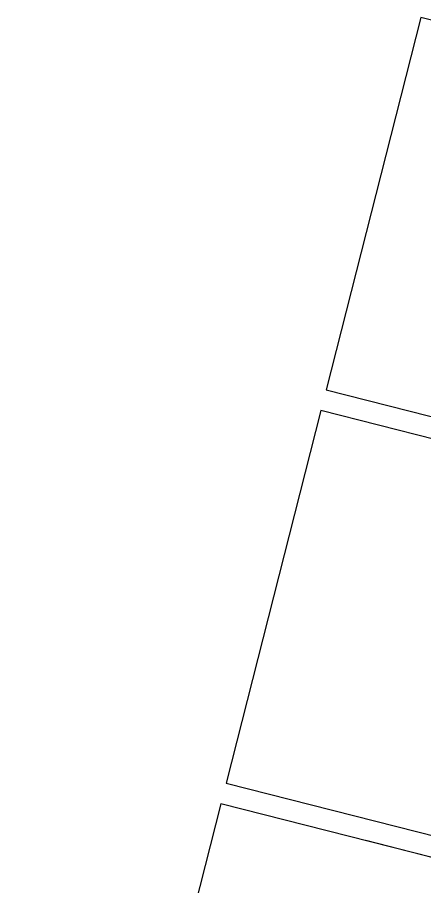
# Model space of a CAD drawing. Header units: inches. Extents: x 6322 to 85903, y -36042 to 7673.
# Drawn here: x 76037.9 to 76076.1, y 346.1 to 427.6 of the extents above; entities that cross this region are included whole.
import ezdxf

# ---------------------------------------------------------------- set-up
doc = ezdxf.new("R2010")
doc.units = ezdxf.units.IN
doc.header["$LTSCALE"] = 10
doc.linetypes.add('Amconstr', pattern=[9999, 9999, 0])
for name, color, linetype in [('ADSK_ASSOC_ENTITY_BACKUPS', 7, 'Continuous'), ('PARK LINE', 2, 'Continuous'), ('SOLAR PANEL', 10, 'Continuous')]:
    doc.layers.add(name, color=color, linetype=linetype)

# ---------------------------------------------------------------- blocks, each defined once
blk = doc.blocks.new('*U63')
at = {"layer": 'PARK LINE', "linetype": 'Amconstr', "lineweight": 25}
blk.add_line((218.073, -55.399), (-218.073, 55.399), dxfattribs=at)
blk = doc.blocks.new('*U64')
at = {"layer": 'PARK LINE', "color": 0, "linetype": 'ByBlock', "lineweight": -2}
blk.add_blockref('*U63', (-182.694, -719.157), dxfattribs=at)
blk = doc.blocks.new('*U164')
at = {"layer": 'SOLAR PANEL'}
blk.add_lwpolyline([(-39, 18), (-39, -18), (39, -18), (39, 18)], close=True, dxfattribs=at)
blk = doc.blocks.new('*U163')
at = {"layer": 'SOLAR PANEL', "color": 0, "linetype": 'ByBlock', "lineweight": -2}
for p in [(0, 798), (0, 760), (0, 722)]:
    blk.add_blockref('*U164', p, dxfattribs=at)
blk = doc.blocks.new('*U61')
at = {"layer": 'SOLAR PANEL', "xscale": -1, "rotation": 165.7461911174656}
blk.add_blockref('*U163', (-184.487, 86.074), dxfattribs=at)
blk = doc.blocks.new('*U62')
at = {"layer": 'ADSK_ASSOC_ENTITY_BACKUPS', "linetype": 'Amconstr', "lineweight": 25}
blk.add_blockref('*U61', (0, 0), dxfattribs=at)
at = {"layer": 'SOLAR PANEL', "color": 0, "linetype": 'ByBlock', "lineweight": -2}
blk.add_blockref('*U61', (0, 0), dxfattribs=at)

msp = doc.modelspace()

# ---------------------------------------------------------------- linework, layer by layer
at = {"linetype": 'Amconstr', "lineweight": 25}
msp.add_circle((60708.4733, -17819.81171), 18222, dxfattribs=at)

# ---------------------------------------------------------------- block references
at = {"layer": 'PARK LINE', "linetype": 'Amconstr', "lineweight": 25, "xscale": -1, "rotation": 151.4923822348115}
msp.add_blockref('*U64', (76105.9244, -424.10403), dxfattribs=at)
at = {"layer": 'SOLAR PANEL', "linetype": 'Amconstr', "lineweight": 25, "xscale": -1, "rotation": 151.4923822348075}
msp.add_blockref('*U62', (76115.77311, -385.33545), dxfattribs=at)

doc.saveas('drawing.dxf')
